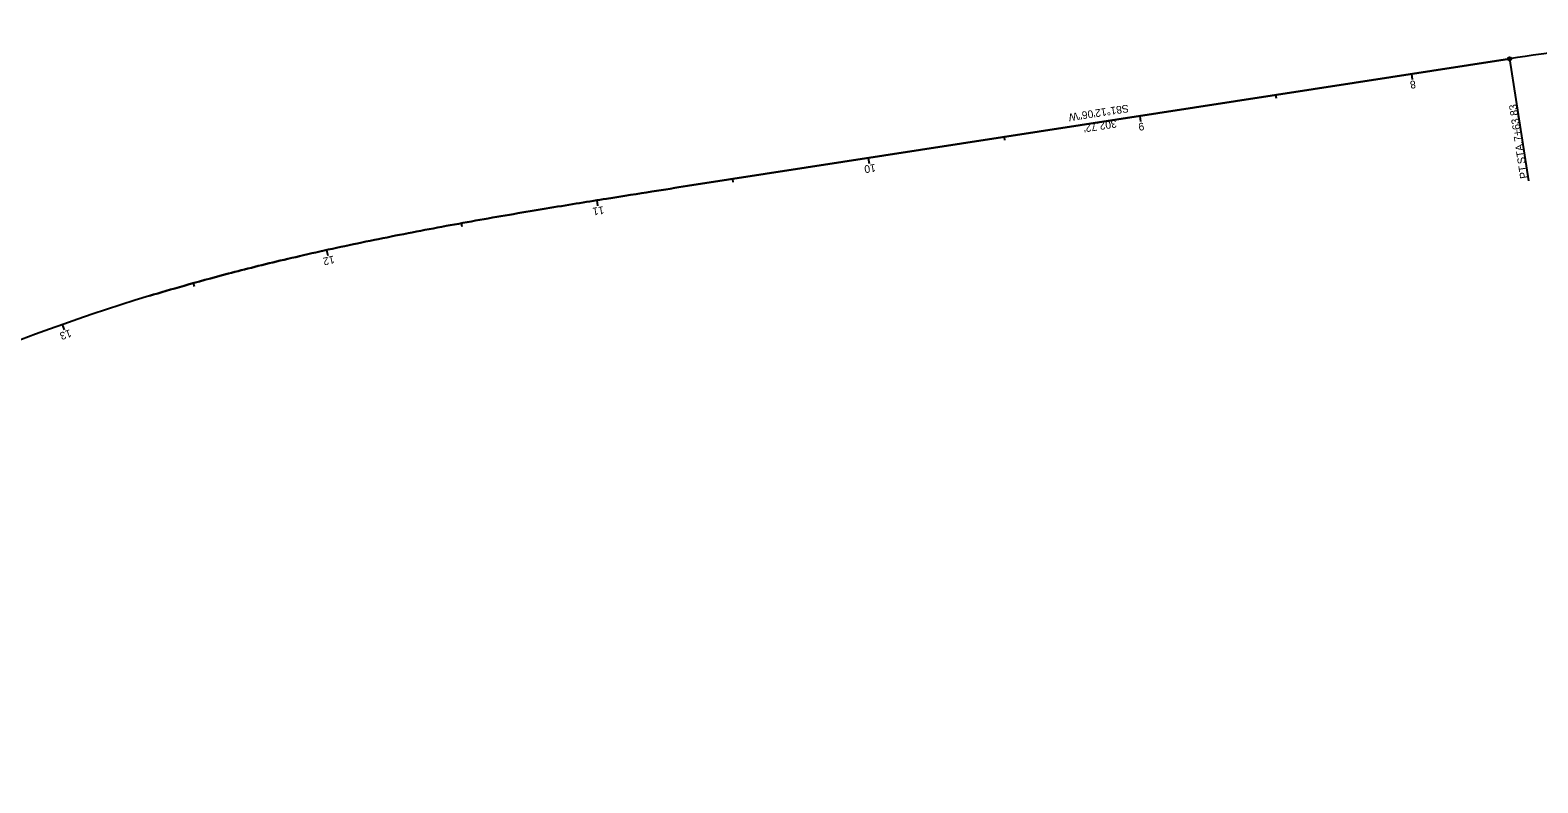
# Model space of a CAD drawing. Extents: x 219787 to 221491, y 545898 to 546555.
# Drawn here: x 220319 to 220868, y 546280 to 546553 of the extents above; entities that cross this region are included whole.
import ezdxf

# ---------------------------------------------------------------- set-up
doc = ezdxf.new("R2010")
doc.units = 0
for name, color, linetype in [('GE_P_Alignment', 7, 'Continuous'), ('GE_X_Alignment', 7, 'Continuous'), ('GE_X_Alignment_100_Bearings', 7, 'Continuous'), ('GE_X_Alignment_100_Cardinal_Points', 7, 'Continuous'), ('GE_X_Alignment_100_Distances', 7, 'Continuous'), ('GE_X_Alignment_100_Stations', 7, 'Continuous')]:
    doc.layers.add(name, color=color, linetype=linetype)

msp = doc.modelspace()

# ---------------------------------------------------------------- linework, layer by layer
at = {"layer": 'GE_P_Alignment'}
msp.add_line((220558.48, 546496.75), (220857.64, 546543.05), dxfattribs=at)
msp.add_arc((220570.61, 545771.41), 716.2, 106.87626, 134.80909, dxfattribs=at)
msp.add_open_spline([(220362.7, 546456.76), (220366.68, 546457.97), (220374.68, 546460.32), (220390.75, 546464.76), (220410.95, 546469.85), (220435.35, 546475.31), (220459.86, 546480.24), (220484.45, 546484.74), (220509.1, 546488.93), (220529.67, 546492.23), (220546.13, 546494.82), (220554.37, 546496.11), (220558.48, 546496.75)], degree=3, dxfattribs=at)
at = {"layer": 'GE_X_Alignment'}
msp.add_line((220857.64, 546543.05), (220558.48, 546496.75), dxfattribs=at)
for centre, radius, start, end in [((221051.47, 545243.52), 1313.91, 94.44747, 98.48331), ((220570.61, 545771.41), 716.2, 106.87626, 134.80909)]:
    msp.add_arc(centre, radius, start, end, dxfattribs=at)
msp.add_open_spline([(220558.48, 546496.75), (220554.37, 546496.11), (220546.13, 546494.82), (220529.67, 546492.23), (220509.1, 546488.93), (220484.45, 546484.74), (220459.86, 546480.24), (220435.35, 546475.31), (220410.95, 546469.85), (220390.75, 546464.76), (220374.68, 546460.32), (220366.68, 546457.97), (220362.7, 546456.76)], degree=3, dxfattribs=at)
at = {"layer": 'GE_X_Alignment_100_Cardinal_Points'}
msp.add_line((220857.64, 546543.05), (220864.52, 546498.58), dxfattribs=at)
msp.add_circle((220857.64, 546543.05), 0.6, dxfattribs=at)
at = {"layer": 'GE_X_Alignment_100_Stations'}
for p, q in [((220821.9, 546537.52), (220822.2, 546535.54)), ((220772.48, 546529.87), (220772.67, 546528.69)), ((220723.07, 546522.22), (220723.38, 546520.25)), ((220673.66, 546514.58), (220673.84, 546513.39)), ((220624.25, 546506.93), (220624.56, 546504.95)), ((220574.84, 546499.28), (220575.02, 546498.09)), ((220525.44, 546491.54), (220525.76, 546489.57)), ((220476.14, 546483.2), (220476.36, 546482.02)), ((220427.11, 546473.43), (220427.54, 546471.48)), ((220378.59, 546461.39), (220378.91, 546460.23)), ((220330.93, 546446.31), (220331.6, 546444.42))]:
    msp.add_line(p, q, dxfattribs=at)

# ---------------------------------------------------------------- texts
at = {"layer": 'GE_X_Alignment_100_Bearings'}
msp.add_text('S81°12\'06"W', height=2.8, rotation=188.7983, dxfattribs=at).set_placement((220718.81, 546526.42))
at = {"layer": 'GE_X_Alignment_100_Cardinal_Points'}
for s, p in [('7+63.83', (220862.23, 546513.17)), (' STA. ', (220863.65, 546503.95)), ('PT', (220864.32, 546499.65))]:
    msp.add_text(s, height=2.8, rotation=98.7983, dxfattribs=at).set_placement(p)
at = {"layer": 'GE_X_Alignment_100_Distances'}
msp.add_text("302.72'", height=2.8, rotation=188.7983, dxfattribs=at).set_placement((220714.43, 546520.85))
at = {"layer": 'GE_X_Alignment_100_Stations'}
for s, rotation, p in [('8', 188.7983, (220823.28, 546535.2)), ('9', 188.7983, (220724.43, 546519.9)), ('10', 188.7983, (220626.76, 546504.79)), ('11', 189.1001, (220527.91, 546489.41)), ('12', 192.4381, (220429.69, 546471.44)), ('13', 199.5523, (220333.72, 546444.65))]:
    msp.add_text(s, height=2.8, rotation=rotation, dxfattribs=at).set_placement(p)

doc.saveas('drawing.dxf')
